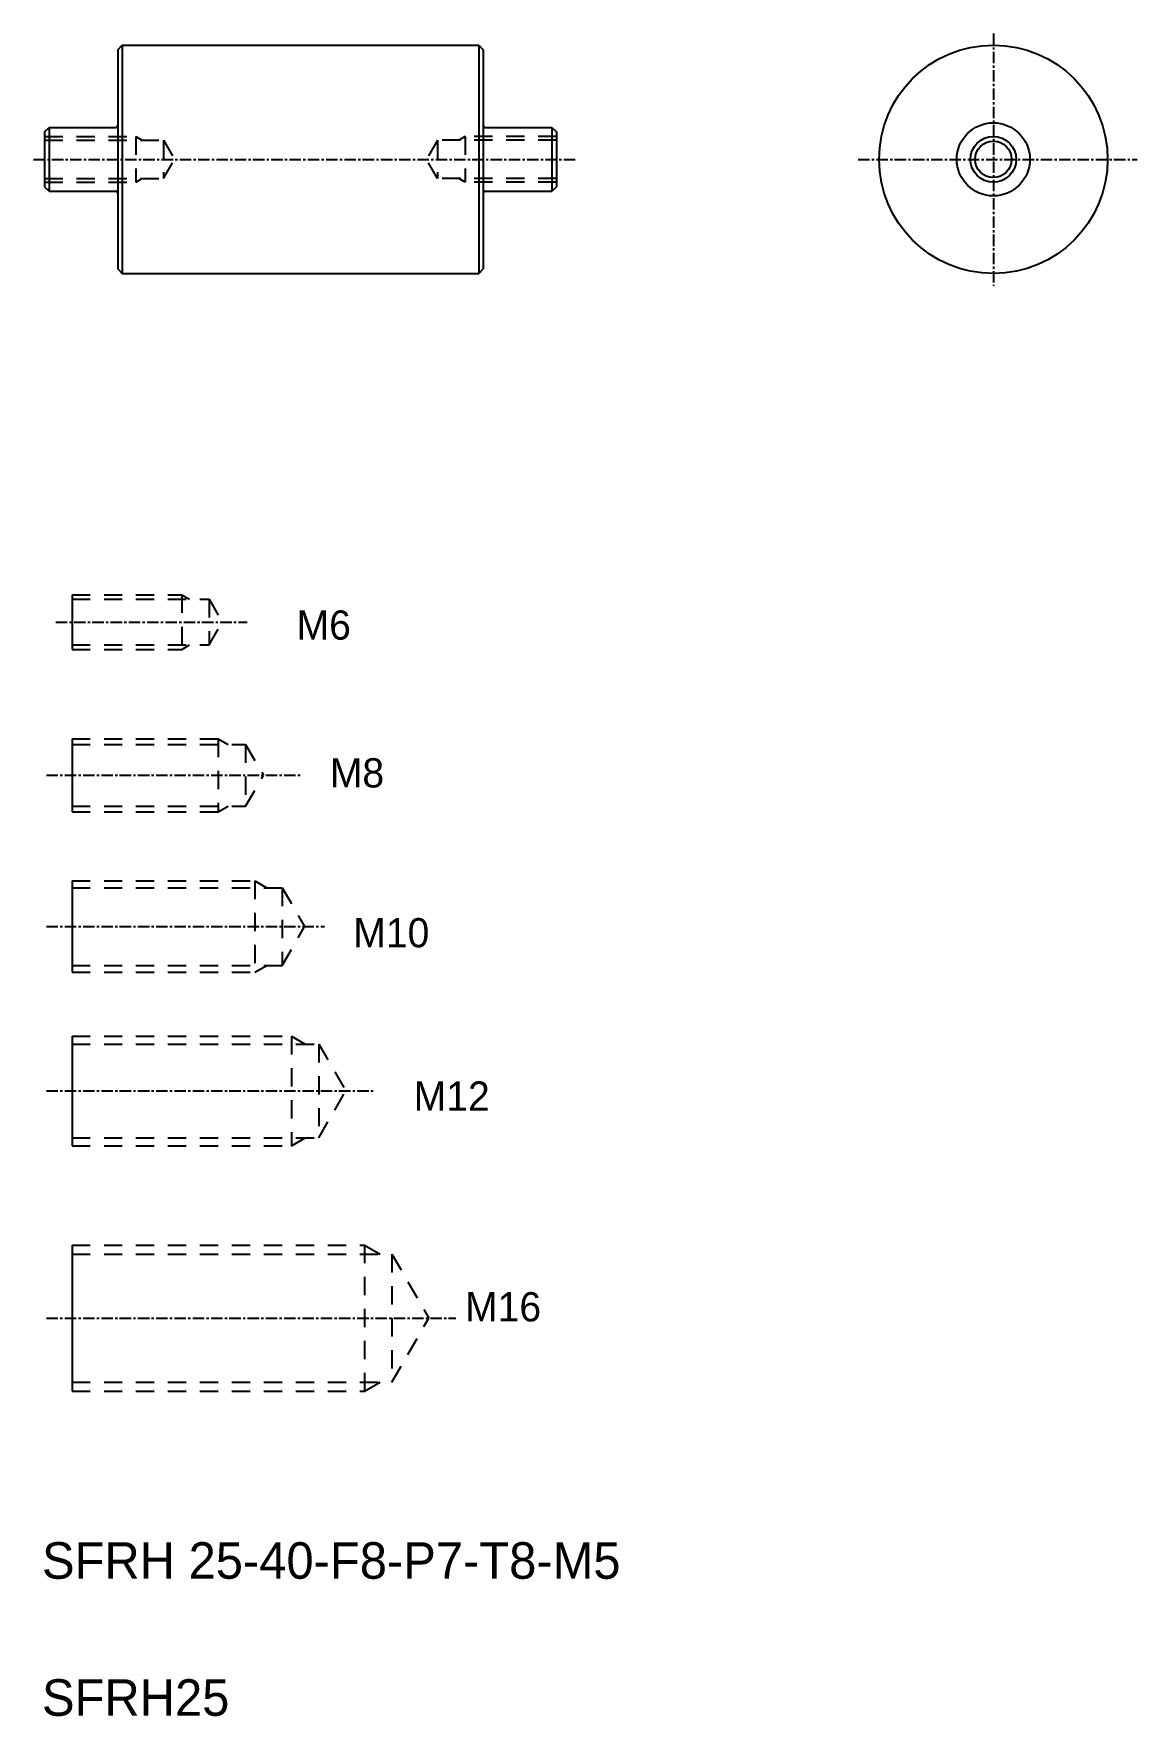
# Model space of a CAD drawing. Extents: x 160 to 281, y 41 to 225.
import ezdxf
from ezdxf.enums import TextEntityAlignment as Align

# ---------------------------------------------------------------- set-up
doc = ezdxf.new("R2010")
doc.units = 0
doc.linetypes.add('CENTER', pattern=[2, 1.25, -0.25, 0.25, -0.25])
doc.linetypes.add('DASHED', pattern=[3.5, 2, -1.5])
doc.layers.get('0').update_dxf_attribs({"linetype": 'CONTINUOUS'})
doc.layers.add('CENTER', color=1, linetype='CENTER')

msp = doc.modelspace()

# ---------------------------------------------------------------- linework, layer by layer
at = {"color": 7, "linetype": 'CONTINUOUS'}
for p, q in [((169.41, 223.25), (169.91, 223.75)), ((169.41, 223.25), (169.41, 199.25)), ((169.91, 223.75), (208.91, 223.75)), ((169.91, 223.75), (169.91, 198.75)), ((208.91, 223.75), (209.41, 223.25)), ((208.91, 223.75), (208.91, 198.75)), ((209.41, 223.25), (209.41, 199.25)), ((161.41, 214.25), (161.91, 214.75)), ((161.41, 214.25), (161.41, 208.25)), ((161.41, 213.75), (161.41, 209.75)), ((161.91, 214.75), (169.21, 214.75)), ((161.91, 214.75), (161.91, 207.75)), ((209.61, 214.75), (216.91, 214.75)), ((216.91, 214.75), (216.91, 207.75)), ((216.91, 214.75), (217.41, 214.25)), ((217.41, 214.25), (217.41, 208.25)), ((161.41, 208.25), (161.91, 207.75)), ((216.91, 207.75), (217.41, 208.25)), ((161.91, 207.75), (169.21, 207.75)), ((209.61, 207.75), (216.91, 207.75)), ((169.41, 199.25), (169.91, 198.75)), ((208.91, 198.75), (209.41, 199.25)), ((169.91, 198.75), (208.91, 198.75)), ((164.41, 163.6), (164.41, 157.6)), ((164.41, 147.83), (164.41, 139.83)), ((164.41, 132.27), (164.41, 122.27)), ((164.41, 115.28), (164.41, 103.28)), ((164.41, 92.42), (164.41, 76.42))]:
    msp.add_line(p, q, dxfattribs=at)
at = {"color": 3, "linetype": 'DASHED'}
for p, q in [((161.41, 213.75), (171.41, 213.75)), ((171.41, 213.75), (171.41, 208.75)), ((171.41, 213.75), (172.02, 213.4)), ((207.41, 213.75), (206.8, 213.4)), ((217.41, 213.75), (207.41, 213.75)), ((207.41, 213.75), (207.41, 208.75)), ((161.41, 213.35), (174.41, 213.35)), ((174.41, 213.35), (174.41, 209.15)), ((174.41, 213.35), (175.62, 211.25)), ((204.41, 213.35), (203.2, 211.25)), ((217.41, 213.35), (204.41, 213.35)), ((204.41, 213.35), (204.41, 209.15)), ((174.41, 209.15), (175.62, 211.25)), ((204.41, 209.15), (203.2, 211.25)), ((161.41, 209.15), (174.41, 209.15)), ((161.41, 208.75), (171.41, 208.75)), ((171.41, 208.75), (172.02, 209.1)), ((217.41, 209.15), (204.41, 209.15)), ((207.41, 208.75), (206.8, 209.1)), ((217.41, 208.75), (207.41, 208.75)), ((164.41, 163.6), (176.41, 163.6)), ((164.41, 163.1), (179.41, 163.1)), ((176.41, 163.6), (176.41, 157.6)), ((176.41, 163.6), (177.27, 163.1)), ((179.41, 163.1), (180.85, 160.6)), ((179.41, 163.1), (179.41, 158.1)), ((179.41, 158.1), (180.85, 160.6)), ((164.41, 158.1), (179.41, 158.1)), ((164.41, 157.6), (176.41, 157.6)), ((176.41, 157.6), (177.27, 158.1)), ((164.41, 147.83), (180.41, 147.83)), ((180.41, 147.83), (181.49, 147.2)), ((180.41, 147.83), (180.41, 139.83)), ((164.41, 147.2), (183.41, 147.2)), ((183.41, 147.2), (183.41, 140.45)), ((183.41, 147.2), (185.36, 143.83)), ((183.41, 140.45), (185.36, 143.83)), ((164.41, 140.45), (183.41, 140.45)), ((180.41, 139.83), (181.49, 140.45)), ((164.41, 139.83), (180.41, 139.83)), ((164.41, 132.27), (184.41, 132.27)), ((164.41, 131.52), (187.41, 131.52)), ((184.41, 132.27), (184.41, 122.27)), ((184.41, 132.27), (185.71, 131.52)), ((187.41, 131.52), (187.41, 123.02)), ((187.41, 131.52), (189.86, 127.27)), ((187.41, 123.02), (189.86, 127.27)), ((164.41, 123.02), (187.41, 123.02)), ((164.41, 122.27), (184.41, 122.27)), ((184.41, 122.27), (185.71, 123.02)), ((164.41, 115.28), (188.41, 115.28)), ((164.41, 114.41), (191.41, 114.41)), ((188.41, 115.28), (188.41, 103.28)), ((188.41, 115.28), (189.92, 114.41)), ((191.41, 114.41), (191.41, 104.16)), ((191.41, 114.41), (194.37, 109.28)), ((191.41, 104.16), (194.37, 109.28)), ((164.41, 104.16), (191.41, 104.16)), ((164.41, 103.28), (188.41, 103.28)), ((188.41, 103.28), (189.92, 104.16)), ((164.41, 92.42), (196.41, 92.42)), ((196.41, 92.42), (196.41, 76.42)), ((196.41, 92.42), (198.14, 91.42)), ((164.41, 91.42), (199.41, 91.42)), ((199.41, 91.42), (199.41, 77.42)), ((199.41, 91.42), (203.45, 84.42)), ((199.41, 77.42), (203.45, 84.42)), ((164.41, 77.42), (199.41, 77.42)), ((196.41, 76.42), (198.14, 77.42)), ((164.41, 76.42), (196.41, 76.42))]:
    msp.add_line(p, q, dxfattribs=at)
for p, q in [((217.41, 212.75), (217.41, 212.75)), ((217.41, 211.25), (217.41, 211.25))]:
    msp.add_line(p, q)
for radius in [12.5, 4, 2]:
    msp.add_circle((265.22, 211.25), radius)
at = {"color": 3}
msp.add_circle((265.22, 211.25), 2.5, dxfattribs=at)
at = {"color": 7, "linetype": 'CONTINUOUS'}
for centre, start, end in [((169.21, 214.95), 270, 0), ((209.61, 214.95), 180, 270), ((169.21, 207.55), 0, 90), ((209.61, 207.55), 90, 180)]:
    msp.add_arc(centre, 0.2, start, end, dxfattribs=at)
at = {"layer": 'CENTER', "color": 1, "linetype": 'CENTER'}
for p, q in [((265.22, 225.01), (265.22, 197.39)), ((160.21, 211.25), (219.67, 211.25)), ((250.42, 211.25), (280.97, 211.25)), ((162.63, 160.6), (183.56, 160.6)), ((161.62, 143.83), (189.52, 143.83)), ((161.62, 127.27), (192.03, 127.27)), ((161.62, 109.28), (197.36, 109.28)), ((161.62, 84.42), (206.41, 84.42))]:
    msp.add_line(p, q, dxfattribs=at)

# ---------------------------------------------------------------- texts
at = {"color": 7, "linetype": 'CONTINUOUS'}
for s, p in [('M6', (194.92, 160.28)), ('M8', (198.56, 144.1)), ('M10', (203.51, 126.6)), ('M12', (210.12, 108.72)), ('M16', (215.74, 85.66))]:
    msp.add_text(s, height=3.2, dxfattribs=at).set_placement(p, align=Align.MIDDLE_RIGHT)
for s, p in [('SFRH 25-40-F8-P7-T8-M5', (161.12, 55.89)), ('SFRH25', (161.12, 40.89))]:
    msp.add_text(s, height=4).set_placement(p)

doc.saveas('drawing.dxf')
